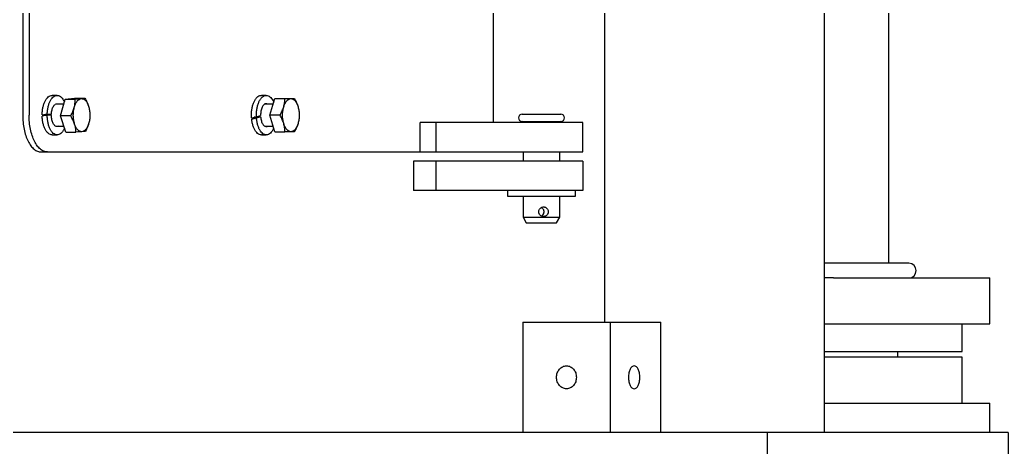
# Model space of a CAD drawing. Header units: millimetres. Extents: x 1293 to 41893, y 1011 to 26911.
# Drawn here: x 11975.6 to 12333.7, y 14108.4 to 14263.3 of the extents above; entities that cross this region are included whole.
import ezdxf

# ---------------------------------------------------------------- set-up
doc = ezdxf.new("R2010")
doc.units = ezdxf.units.MM
doc.header["$LTSCALE"] = 50
doc.layers.add('MAQUINAS', color=11, linetype='Continuous')

msp = doc.modelspace()

# ---------------------------------------------------------------- linework, layer by layer
at = {"layer": 'MAQUINAS', "linetype": 'Continuous', "lineweight": 25}
for p, q in [((12187.5502008, 14153.7092064), (12187.5502008, 15093.7092064)), ((11976.6211384, 14978.7092064), (11976.6211384, 14228.7092064)), ((11978.9305395, 14978.7092064), (11978.9305395, 14228.7092064)), ((12147.2638728, 14226.0425398), (12147.2638728, 14472.7092064)), ((12290.3934895, 14302.0929762), (12290.3934895, 14175.0425398)), ((12267.1323328, 14113.7092064), (12267.1323328, 14300.339122)), ((11989.0998335, 14235.8658731), (11987.2638695, 14235.8658731)), ((11990.3733977, 14228.4052262), (11991.9721533, 14234.5514383)), ((11991.9721533, 14234.5514383), (11995.4329189, 14234.8554185)), ((11991.9721533, 14234.5514383), (11995.6418796, 14234.5514383)), ((11995.4329189, 14234.8554185), (11999.1026452, 14234.8554185)), ((12064.8869788, 14235.8658731), (12063.0972029, 14235.8658731)), ((12066.2033951, 14228.7092064), (12067.9354459, 14234.7092064)), ((12067.9354459, 14234.7092064), (12071.6051722, 14234.7092064)), ((11991.4929511, 14232.7092064), (11988.6880982, 14232.7092064)), ((12067.3580957, 14232.7092064), (12064.4898395, 14232.7092064)), ((11983.6858687, 14228.8067719), (11985.5292614, 14229.18031)), ((11984.9305751, 14228.7349623), (11983.6858687, 14228.8067719)), ((11985.5216204, 14228.6505303), (11983.6920921, 14228.2761924)), ((11984.9305651, 14228.7349603), (11985.1888667, 14228.7200584)), ((11985.1888667, 14228.7200584), (11987.0337497, 14229.0935131)), ((11987.0261087, 14228.5637335), (11985.5216204, 14228.6505303)), ((11985.5292614, 14229.18031), (11987.0337497, 14229.0935131)), ((11994.0431241, 14228.4052262), (11990.3733977, 14228.4052262)), ((11992.2354079, 14222.5629944), (11990.3733977, 14228.4052262)), ((12059.5516308, 14227.7430015), (12061.3213807, 14228.1059498)), ((12059.597106, 14227.2208631), (12060.8245599, 14227.6518072)), ((12061.3535379, 14227.5791357), (12059.597106, 14227.2208631)), ((12060.8245599, 14227.6518072), (12060.7792684, 14228.1740101)), ((12060.7794339, 14227.6426336), (12060.8245599, 14227.6518072)), ((12062.8345253, 14228.0990922), (12061.034336, 14227.7321266)), ((12061.3213807, 14228.1059498), (12062.8123623, 14228.6294153)), ((12062.8345253, 14228.0990922), (12061.3535379, 14227.5791357)), ((12069.8731214, 14228.7092064), (12066.2033951, 14228.7092064)), ((12067.9354459, 14222.7092064), (12066.2033951, 14228.7092064)), ((12157.5843809, 14229.0425398), (12171.5843809, 14229.0425398)), ((12157.5843809, 14226.3758731), (12171.5843809, 14226.3758731)), ((11988.7147717, 14224.7092064), (11991.5513767, 14224.7092064)), ((11992.2354079, 14222.5629944), (11995.9051342, 14222.5629944)), ((12064.3345666, 14224.7092064), (12067.3580957, 14224.7092064)), ((12067.9354459, 14222.7092064), (12071.6051722, 14222.7092064)), ((12120.5972062, 14215.3758731), (12120.5972062, 14226.0425398)), ((12172.113762, 14226.0425398), (12120.5972062, 14226.0425398)), ((12126.3707089, 14226.0425398), (12126.3707089, 14215.3758731)), ((12179.5843809, 14215.3758731), (12179.5843809, 14226.0425398)), ((11987.2638695, 14221.5525398), (11989.0998335, 14221.5525398)), ((12063.0972029, 14221.5525398), (12064.8869788, 14221.5525398)), ((11983.2878051, 14215.3758731), (12172.113762, 14215.3758731)), ((12157.9177143, 14215.3758731), (12157.9177143, 14212.0425398)), ((12171.2510476, 14212.0425398), (12171.2510476, 14215.3758731)), ((12118.2878051, 14212.0425398), (12118.2878051, 14201.3758731)), ((12172.1442116, 14212.0425398), (12118.2878051, 14212.0425398)), ((12126.3707089, 14212.0425398), (12126.3707089, 14201.3758731)), ((12179.7040422, 14201.3758731), (12179.7040422, 14212.0425398)), ((12172.1442116, 14201.3758731), (12118.2878051, 14201.3758731)), ((12152.2510476, 14201.3758731), (12152.2510476, 14199.3758731)), ((12176.9177143, 14199.3758731), (12176.9177143, 14201.3758731)), ((12157.9177143, 14199.3758731), (12157.9177143, 14191.7092064)), ((12171.2510476, 14191.7092064), (12171.2510476, 14199.3758731)), ((12157.9177143, 14191.7092064), (12159.0724148, 14189.7092064)), ((12157.9177143, 14191.7092064), (12171.2510476, 14191.7092064)), ((12170.0963471, 14189.7092064), (12171.2510476, 14191.7092064)), ((12159.0724148, 14189.7092064), (12170.0963471, 14189.7092064)), ((12270.3935066, 14169.7092064), (12267.1323328, 14169.7092064)), ((12327.0601733, 14153.0425398), (12327.0601733, 14169.7092064)), ((12157.7878051, 14153.7092064), (12157.7878051, 14113.7092064)), ((12157.7878051, 14153.7092064), (12207.8754032, 14153.7092064)), ((12189.5420699, 14153.7092064), (12189.5420699, 14113.7092064)), ((12207.8754032, 14113.7092064), (12207.8754032, 14153.7092064)), ((12267.1323328, 14153.0425398), (12270.3935066, 14153.0425398)), ((12317.0601733, 14143.0425398), (12317.0601733, 14153.0425398)), ((12293.72684, 14141.0425398), (12293.72684, 14143.0425398)), ((12317.0601733, 14124.3758731), (12317.0601733, 14141.0425398)), ((12267.1323328, 14124.3758731), (12327.0601733, 14124.3758731)), ((12327.0601733, 14113.7092064), (12327.0601733, 14124.3758731)), ((12333.72684, 14113.7092064), (12036.7494008, 14113.7092064)), ((12246.3935066, 14113.7092064), (12246.3935066, 14103.0425398)), ((12333.72684, 14113.7092064), (12333.72684, 14103.0425398))]:
    msp.add_line(p, q, dxfattribs=at)
for centre, radius, start, end in [((12157.5843809, 14227.7092064), 1.3333333, 90, 270), ((12157.5843809, 14226.0425398), 0.3333333, 0, 90), ((12171.5843809, 14226.0425398), 0.3333333, 90, 180), ((12171.5843809, 14227.7092064), 1.3333333, 270, 90), ((12297.72684, 14172.3758731), 2.6666667, 270, 90)]:
    msp.add_arc(centre, radius, start, end, dxfattribs=at)
for points, knots in [([(11983.6858687, 14228.8067719), (11983.7020265, 14229.2692414), (11983.7343421, 14230.1941806), (11983.951262, 14231.5249173), (11984.2828589, 14232.7500799), (11984.7289359, 14233.8241268), (11985.2693881, 14234.7039512), (11985.885138, 14235.3672843), (11986.5516169, 14235.7490232), (11987.022029, 14235.9082729), (11987.2579111, 14235.8636669), (11987.2637169, 14235.862569)], [0, 0, 0, 0, 0.1246069493, 0.2492138985, 0.3738208478, 0.4984277971, 0.6230347463, 0.7476416956, 0.8722486449, 0.9968555941, 1, 1, 1, 1]), ([(11985.5292614, 14229.18031), (11985.5574726, 14229.6404709), (11985.6138948, 14230.5607928), (11985.8652683, 14231.867045), (11986.2284187, 14233.0560486), (11986.7019149, 14234.0815672), (11987.2647205, 14234.9055492), (11987.8965757, 14235.4969301), (11988.5735786, 14235.8336334), (11989.2702072, 14235.9026856), (11989.9609557, 14235.7027224), (11990.6174535, 14235.2366761), (11991.2223598, 14234.5412216), (11991.5545661, 14233.9005723), (11991.7199084, 14233.5817149)], [0, 0, 0, 0, 0.0833967083, 0.1667934166, 0.2501901249, 0.3335868332, 0.4169835415, 0.5003802499, 0.5837769582, 0.6671736665, 0.7505703748, 0.8339670831, 0.9173637914, 1, 1, 1, 1]), ([(11995.3066034, 14231.4783322), (11995.4139105, 14231.9743048), (11995.6391976, 14233.0155795), (11995.6409578, 14234.0235678), (11995.6418796, 14234.5514383)], [0, 0, 0, 0, 0.476312925, 1, 1, 1, 1]), ([(11995.6418796, 14234.5514383), (11996.0754972, 14234.5775458), (11996.9035064, 14234.627399), (11997.5353898, 14234.6788985), (11997.836364, 14234.7034284)], [0, 0, 0, 0, 0.523687075, 1, 1, 1, 1]), ([(11997.836364, 14234.7034284), (11998.0939273, 14234.7279583), (11998.634671, 14234.7794578), (11998.9418038, 14234.8293111), (11999.1026452, 14234.8554185)], [0, 0, 0, 0, 0.476312925, 1, 1, 1, 1]), ([(11999.1026452, 14234.8554185), (11999.398953, 14234.3536556), (11999.9647637, 14233.3955205), (12000.3257903, 14232.4057453), (12000.4977519, 14231.9343026)], [0, 0, 0, 0, 0.523687075, 1, 1, 1, 1]), ([(12059.5516308, 14227.7430015), (12059.5332701, 14228.2051515), (12059.4965489, 14229.1294513), (12059.612261, 14230.5098558), (12059.8492145, 14231.8200338), (12060.2106287, 14233.0143125), (12060.6796991, 14234.0462404), (12061.2396679, 14234.8801017), (12061.8693709, 14235.4741724), (12062.4984547, 14235.8193589), (12062.9139717, 14235.8363345), (12063.0978305, 14235.8438459)], [0, 0, 0, 0, 0.1137182481, 0.2274364962, 0.3411547443, 0.4548729924, 0.5685912405, 0.6823094886, 0.7960277367, 0.9097459848, 1, 1, 1, 1]), ([(12061.3213807, 14228.1059498), (12061.31483, 14228.5693642), (12061.3017288, 14229.4961929), (12061.4524887, 14230.8629667), (12061.7225383, 14232.1472836), (12062.1139248, 14233.3030045), (12062.6086942, 14234.2862005), (12063.1891563, 14235.0601277), (12063.8332763, 14235.5956722), (12064.5170016, 14235.8728517), (12065.2144357, 14235.8808642), (12065.9002269, 14235.6208901), (12066.5455807, 14235.0971611), (12067.1184527, 14234.3742166), (12067.4227491, 14233.7360076), (12067.5671068, 14233.4332423)], [0, 0, 0, 0, 0.07750386985, 0.1550077397, 0.23251160955, 0.3100154794, 0.38751934925, 0.4650232191, 0.54252708895, 0.6200309588, 0.69753482865, 0.7750386985, 0.85254256835, 0.9300464382, 1, 1, 1, 1]), ([(12071.2032485, 14231.7092064), (12071.3213119, 14232.1933804), (12071.5691815, 14233.2098842), (12071.5928023, 14234.1938935), (12071.6051722, 14234.7092064)], [0, 0, 0, 0, 0.476312925, 1, 1, 1, 1]), ([(12071.6051722, 14234.7092064), (12072.0390764, 14234.7092064), (12072.8676326, 14234.7092064), (12073.5000812, 14234.7092064), (12073.8013247, 14234.7092064)], [0, 0, 0, 0, 0.523687075, 1, 1, 1, 1]), ([(12073.8013247, 14234.7092064), (12074.0591571, 14234.7092064), (12074.600466, 14234.7092064), (12074.9081459, 14234.7092064), (12075.0692739, 14234.7092064)], [0, 0, 0, 0, 0.476312925, 1, 1, 1, 1]), ([(12075.0692739, 14234.7092064), (12075.35442, 14234.1938935), (12075.8989172, 14233.2098842), (12076.2379264, 14232.1933804), (12076.3994009, 14231.7092064)], [0, 0, 0, 0, 0.523687075, 1, 1, 1, 1]), ([(11987.0337497, 14229.0935131), (11987.0881121, 14229.6172542), (11987.196837, 14230.6647364), (11987.720184, 14231.9446934), (11988.4189831, 14232.7170602), (11989.064494, 14232.9766842), (11989.4099038, 14232.7650245), (11989.500994, 14232.7092064)], [0, 0, 0, 0, 0.2294540007, 0.4589080014, 0.6883620021, 0.9178160028, 1, 1, 1, 1]), ([(11994.0431241, 14228.4052262), (11994.3168221, 14228.9330967), (11994.8394586, 14229.941085), (11995.1558853, 14230.9823597), (11995.3066034, 14231.4783322)], [0, 0, 0, 0, 0.523687075, 1, 1, 1, 1]), ([(12000.4977519, 14231.9343026), (12000.6263026, 14231.4628599), (12000.8961894, 14230.4730848), (12000.9411238, 14229.5149497), (12000.9646554, 14229.0131867)], [0, 0, 0, 0, 0.476312925, 1, 1, 1, 1]), ([(12065.2895943, 14232.7092064), (12065.1202844, 14232.7797709), (12064.6897357, 14232.9592136), (12063.9864739, 14232.5497736), (12063.3350816, 14231.6132132), (12062.8866483, 14230.227784), (12062.8371243, 14229.1622048), (12062.8123623, 14228.6294153)], [0, 0, 0, 0, 0.1394340735, 0.3545755551, 0.5697170367, 0.7848585184, 1, 1, 1, 1]), ([(12069.8731214, 14228.7092064), (12070.1582676, 14229.2245194), (12070.7027648, 14230.2085287), (12071.041774, 14231.2250325), (12071.2032485, 14231.7092064)], [0, 0, 0, 0, 0.523687075, 1, 1, 1, 1]), ([(11987.2644971, 14221.5753297), (11987.0829117, 14221.5821422), (11986.6696685, 14221.5976457), (11986.0425149, 14221.9396669), (11985.4121987, 14222.5311896), (11984.8516301, 14223.3629337), (11984.3808842, 14224.3930074), (11984.0209212, 14225.5859803), (11983.7730413, 14226.8948423), (11983.7190752, 14227.8157424), (11983.6920921, 14228.2761924)], [0, 0, 0, 0, 0.1007023065, 0.2291734056, 0.3576445046, 0.4861156037, 0.6145867028, 0.7430578019, 0.8715289009, 1, 1, 1, 1]), ([(11991.7752839, 14224.0066765), (11991.7120602, 14223.851106), (11991.5028324, 14223.3362725), (11991.0446503, 14222.6594833), (11990.4289368, 14222.013503), (11989.7573829, 14221.6291473), (11989.0627473, 14221.5077504), (11988.3690723, 14221.6573762), (11987.7029518, 14222.0714693), (11987.089178, 14222.7347391), (11986.5510608, 14223.6222285), (11986.1079084, 14224.7006322), (11985.7796316, 14225.9295251), (11985.5663248, 14227.2625858), (11985.5365219, 14228.1878822), (11985.5216204, 14228.6505303)], [0, 0, 0, 0, 0.0348287616, 0.1152596981, 0.1956906346, 0.2761215712, 0.3565525077, 0.4369834442, 0.5174143808, 0.5978453173, 0.6782762539, 0.7587071904, 0.8391381269, 0.9195690635, 1, 1, 1, 1]), ([(11989.4850357, 14224.7092064), (11989.3594034, 14224.6451289), (11988.9756193, 14224.4493834), (11988.3048203, 14224.7814954), (11987.6291664, 14225.6394939), (11987.1436536, 14226.9759864), (11987.0652903, 14228.0344844), (11987.0261087, 14228.5637335)], [0, 0, 0, 0, 0.10846829273, 0.33135121955, 0.55423414636, 0.77711707318, 1, 1, 1, 1]), ([(11995.4382307, 14225.4841103), (11995.2662691, 14225.955553), (11994.9052425, 14226.9453281), (11994.3394318, 14227.9034632), (11994.0431241, 14228.4052262)], [0, 0, 0, 0, 0.476312925, 1, 1, 1, 1]), ([(12063.097105, 14221.5546173), (12063.0934901, 14221.553926), (12062.859829, 14221.5092442), (12062.391465, 14221.6671151), (12061.7245818, 14222.0459423), (12061.1083926, 14222.7071934), (12060.5664382, 14223.5847761), (12060.1219224, 14224.6580766), (12059.779661, 14225.8787941), (12059.6579577, 14226.7735068), (12059.597106, 14227.2208631)], [0, 0, 0, 0, 0.0022397905, 0.1447769633, 0.2873141361, 0.4298513089, 0.5723884816, 0.7149256544, 0.8574628272, 1, 1, 1, 1]), ([(12067.5622005, 14224.0021667), (12067.4623093, 14223.773824), (12067.2098984, 14223.1968347), (12066.6989084, 14222.4930369), (12066.068283, 14221.9044038), (12065.3893635, 14221.5783001), (12064.6926471, 14221.5179063), (12064.0029527, 14221.727921), (12063.3464633, 14222.1997923), (12062.7479525, 14222.916059), (12062.2290419, 14223.8495158), (12061.8124341, 14224.9661766), (12061.5016942, 14226.2202687), (12061.4029233, 14227.12618), (12061.3535379, 14227.5791357)], [0, 0, 0, 0, 0.0561941829, 0.1419947117, 0.2277952405, 0.3135957694, 0.3993962982, 0.485196827, 0.5709973558, 0.6567978847, 0.7425984135, 0.8283989423, 0.9141994712, 1, 1, 1, 1]), ([(12062.8345253, 14228.0990922), (12062.9031338, 14227.5822443), (12063.0403506, 14226.5485484), (12063.5980541, 14225.3263117), (12064.3162554, 14224.6376979), (12064.9409369, 14224.440272), (12065.2548086, 14224.6638425), (12065.3184952, 14224.7092064)], [0, 0, 0, 0, 0.2350420264, 0.4700840529, 0.7051260793, 0.9401681058, 1, 1, 1, 1]), ([(12071.2032485, 14225.7092064), (12071.041774, 14226.1933804), (12070.7027648, 14227.2098842), (12070.1582676, 14228.1938935), (12069.8731214, 14228.7092064)], [0, 0, 0, 0, 0.47631292503, 1, 1, 1, 1]), ([(11995.9051342, 14222.5629944), (11995.8816026, 14223.0647573), (11995.8366683, 14224.0228924), (11995.5667814, 14225.0126676), (11995.4382307, 14225.4841103)], [0, 0, 0, 0, 0.523687075, 1, 1, 1, 1]), ([(11998.0996186, 14222.7149845), (11997.7986444, 14222.6904546), (11997.166761, 14222.6389551), (11996.3387519, 14222.5891018), (11995.9051342, 14222.5629944)], [0, 0, 0, 0, 0.476312925, 1, 1, 1, 1]), ([(11999.3658999, 14222.8669746), (11999.2050584, 14222.8408671), (11998.8979256, 14222.7910139), (11998.3571819, 14222.7395144), (11998.0996186, 14222.7149845)], [0, 0, 0, 0, 0.523687075, 1, 1, 1, 1]), ([(12000.6293792, 14225.9400807), (12000.4786611, 14225.4441081), (12000.1622344, 14224.4028334), (11999.6395979, 14223.3948451), (11999.3658999, 14222.8669746)], [0, 0, 0, 0, 0.47631292503, 1, 1, 1, 1]), ([(12071.6051722, 14222.7092064), (12071.5928023, 14223.2245194), (12071.5691815, 14224.2085287), (12071.3213119, 14225.2250325), (12071.2032485, 14225.7092064)], [0, 0, 0, 0, 0.523687075, 1, 1, 1, 1]), ([(12073.8013247, 14222.7092064), (12073.5000812, 14222.7092064), (12072.8676326, 14222.7092064), (12072.0390764, 14222.7092064), (12071.6051722, 14222.7092064)], [0, 0, 0, 0, 0.476312925, 1, 1, 1, 1]), ([(12075.0692739, 14222.7092064), (12074.9081459, 14222.7092064), (12074.600466, 14222.7092064), (12074.0591571, 14222.7092064), (12073.8013247, 14222.7092064)], [0, 0, 0, 0, 0.523687075, 1, 1, 1, 1]), ([(12076.3994009, 14225.7092064), (12076.2379264, 14225.2250325), (12075.8989172, 14224.2085287), (12075.35442, 14223.2245194), (12075.0692739, 14222.7092064)], [0, 0, 0, 0, 0.476312925, 1, 1, 1, 1]), ([(12179.5299348, 14226.0425398), (12179.5285157, 14226.0425398), (12179.5250296, 14226.0425398), (12178.9384767, 14226.0425398), (12177.8720735, 14226.0425398), (12176.3344302, 14226.0425398), (12174.4243687, 14226.0425398), (12172.8839642, 14226.0425398), (12172.113762, 14226.0425398)], [0, 0, 0, 0, 0.1207350721, 0.2965880577, 0.4724410433, 0.6482940289, 0.8241470144, 1, 1, 1, 1]), ([(12172.113762, 14215.3758731), (12172.8839642, 14215.3758731), (12174.4243687, 14215.3758731), (12176.3344302, 14215.3758731), (12177.8720735, 14215.3758731), (12178.9384767, 14215.3758731), (12179.5250296, 14215.3758731), (12179.5285157, 14215.3758731), (12179.5299348, 14215.3758731)], [0, 0, 0, 0, 0.17585298557, 0.35170597115, 0.52755895672, 0.70341194229, 0.87926492787, 1, 1, 1, 1]), ([(12179.6478374, 14212.0425398), (12179.6473736, 14212.0425398), (12179.6462247, 14212.0425398), (12179.0559724, 14212.0425398), (12177.9777786, 14212.0425398), (12176.4206016, 14212.0425398), (12174.4854156, 14212.0425398), (12172.9246129, 14212.0425398), (12172.1442116, 14212.0425398)], [0, 0, 0, 0, 0.1192458144, 0.2953966515, 0.4715474886, 0.6476983258, 0.8238491629, 1, 1, 1, 1]), ([(12179.6478374, 14201.3758731), (12179.6473736, 14201.3758731), (12179.6462247, 14201.3758731), (12179.0559724, 14201.3758731), (12177.9777786, 14201.3758731), (12176.4206016, 14201.3758731), (12174.4854156, 14201.3758731), (12172.9246129, 14201.3758731), (12172.1442116, 14201.3758731)], [0, 0, 0, 0, 0.11924581441, 0.29539665153, 0.47154748864, 0.64769832576, 0.82384916288, 1, 1, 1, 1]), ([(12165.3633475, 14191.9825398), (12165.2506058, 14191.9888857), (12165.0247815, 14192.0015967), (12164.5899299, 14192.1388513), (12164.1058797, 14192.4559222), (12163.7801607, 14192.9353325), (12163.6444065, 14193.3689794), (12163.6107331, 14193.7091254), (12163.6443369, 14194.049364), (12163.7801437, 14194.4830031), (12164.1058687, 14194.9624956), (12164.5899231, 14195.2795486), (12165.0247671, 14195.4168246), (12165.2505932, 14195.4295296), (12165.3633475, 14195.4358731)], [0, 0, 0, 0, 0.0625228307, 0.1252347661, 0.2500025383, 0.3747730938, 0.4375163456, 0.4999992178, 0.5624384004, 0.6252266489, 0.7499972044, 0.8747649766, 0.9374705199, 1, 1, 1, 1]), ([(12165.5468341, 14193.7092064), (12165.5401433, 14193.8210864), (12165.5265668, 14194.04811), (12165.3872619, 14194.4801024), (12165.0982978, 14194.9371976), (12164.741885, 14195.1375222), (12164.5843809, 14195.2260486)], [0, 0, 0, 0, 0.1769044836, 0.3589694778, 0.716719009, 1, 1, 1, 1]), ([(12165.3633475, 14195.4358731), (12165.475695, 14195.4295272), (12165.70073, 14195.4168161), (12166.1274693, 14195.2795617), (12166.595098, 14194.9624907), (12166.9012103, 14194.4830811), (12167.0332858, 14194.0494349), (12167.0455079, 14193.8224593), (12167.0516064, 14193.7092064)], [0, 0, 0, 0, 0.1250456984, 0.2504699273, 0.5000058716, 0.7495473827, 0.8750329829, 1, 1, 1, 1]), ([(12164.5843809, 14192.1923643), (12164.741885, 14192.2808907), (12165.0982978, 14192.4812153), (12165.3872619, 14192.9383105), (12165.5265668, 14193.3703029), (12165.5401433, 14193.5973265), (12165.5468341, 14193.7092064)], [0, 0, 0, 0, 0.28328099096, 0.64103052217, 0.82309551637, 1, 1, 1, 1]), ([(12167.0516064, 14193.7092064), (12167.0455056, 14193.5959665), (12167.0332775, 14193.3689926), (12166.9012227, 14192.9353401), (12166.5950965, 14192.4559206), (12166.1274775, 14192.1388641), (12165.7007444, 14192.0015882), (12165.4757078, 14191.9888833), (12165.3633475, 14191.9825398)], [0, 0, 0, 0, 0.1249534555, 0.250452062, 0.4999935822, 0.7495295357, 0.874940659, 1, 1, 1, 1]), ([(12273.6717316, 14175.0425398), (12272.4812747, 14175.0425398), (12270.2992569, 14175.0425398), (12268.1218145, 14175.0425398), (12267.1323328, 14175.0425398)], [0, 0, 0, 0, 0.5455761764, 1, 1, 1, 1]), ([(12297.7093368, 14175.0425398), (12297.7150832, 14175.0425398), (12297.791369, 14175.0425398), (12297.4994798, 14175.0425398), (12296.8021224, 14175.0425398), (12295.6027642, 14175.0425398), (12293.9855055, 14175.0425398), (12291.9609755, 14175.0425398), (12289.5684056, 14175.0425398), (12286.8474119, 14175.0425398), (12283.8452457, 14175.0425398), (12280.6118189, 14175.0425398), (12277.2075861, 14175.0425398), (12274.8503498, 14175.0425398), (12273.6717316, 14175.0425398)], [0, 0, 0, 0, 0.0073513009, 0.0975920917, 0.1878328826, 0.2780736734, 0.3683144642, 0.458555255, 0.5487960459, 0.6390368367, 0.7292776275, 0.8195184183, 0.9097592092, 1, 1, 1, 1]), ([(12270.3935066, 14169.7092064), (12272.3948232, 14169.7092064), (12276.3974562, 14169.7092064), (12282.3340694, 14169.7092064), (12288.1367649, 14169.7092064), (12293.7404636, 14169.7092064), (12299.0823173, 14169.7092064), (12304.1024177, 14169.7092064), (12308.7444539, 14169.7092064), (12312.9563958, 14169.7092064), (12316.690886, 14169.7092064), (12319.9064843, 14169.7092064), (12322.5654723, 14169.7092064), (12324.6442019, 14169.7092064), (12326.0963205, 14169.7092064), (12326.9394881, 14169.7092064), (12326.9910749, 14169.7092064), (12327.0144045, 14169.7092064)], [0, 0, 0, 0, 0.06745081911, 0.13490163822, 0.20235245732, 0.26980327643, 0.33725409554, 0.40470491465, 0.47215573375, 0.53960655286, 0.60705737197, 0.67450819108, 0.74195901018, 0.80940982929, 0.8768606484, 0.94431146751, 1, 1, 1, 1]), ([(12270.3935066, 14153.0425398), (12272.3948232, 14153.0425398), (12276.3974562, 14153.0425398), (12282.3340694, 14153.0425398), (12288.1367649, 14153.0425398), (12293.7404636, 14153.0425398), (12299.0823173, 14153.0425398), (12304.1024177, 14153.0425398), (12308.7444539, 14153.0425398), (12312.9563958, 14153.0425398), (12316.690886, 14153.0425398), (12319.9064843, 14153.0425398), (12322.5654723, 14153.0425398), (12324.6442019, 14153.0425398), (12326.0963205, 14153.0425398), (12326.9394881, 14153.0425398), (12326.9910749, 14153.0425398), (12327.0144045, 14153.0425398)], [0, 0, 0, 0, 0.0674508191, 0.1349016382, 0.2023524573, 0.2698032764, 0.3372540955, 0.4047049146, 0.4721557338, 0.5396065529, 0.607057372, 0.6745081911, 0.7419590102, 0.8094098293, 0.8768606484, 0.9443114675, 1, 1, 1, 1]), ([(12267.1323328, 14143.0425398), (12268.2187969, 14143.0425398), (12271.3345593, 14143.0425398), (12276.5038145, 14143.0425398), (12282.5058244, 14143.0425398), (12288.3032605, 14143.0425398), (12293.7935347, 14143.0425398), (12298.8836408, 14143.0425398), (12303.4861422, 14143.0425398), (12307.5227288, 14143.0425398), (12310.9229176, 14143.0425398), (12313.6337538, 14143.0425398), (12315.5893761, 14143.0425398), (12316.8290129, 14143.0425398), (12316.9831198, 14143.0425398), (12317.0601733, 14143.0425398)], [0, 0, 0, 0, 0.0427102072, 0.1224843566, 0.202258506, 0.2820326554, 0.3618068048, 0.4415809542, 0.5213551036, 0.601129253, 0.6809034024, 0.7606775518, 0.8404517012, 0.9202258506, 1, 1, 1, 1]), ([(12317.0601733, 14141.0425398), (12316.9831198, 14141.0425398), (12316.8290129, 14141.0425398), (12315.5893761, 14141.0425398), (12313.6337538, 14141.0425398), (12310.9229176, 14141.0425398), (12307.5227288, 14141.0425398), (12303.4861422, 14141.0425398), (12298.8836408, 14141.0425398), (12293.7935347, 14141.0425398), (12288.3032605, 14141.0425398), (12282.5058244, 14141.0425398), (12276.5038145, 14141.0425398), (12271.3345593, 14141.0425398), (12268.2187969, 14141.0425398), (12267.1323328, 14141.0425398)], [0, 0, 0, 0, 0.0797741494, 0.1595482988, 0.2393224482, 0.3190965976, 0.39887074701, 0.47864489641, 0.55841904581, 0.63819319521, 0.71796734461, 0.79774149401, 0.87751564341, 0.95728979281, 1, 1, 1, 1])]:
    msp.add_open_spline(points, degree=3, knots=knots, dxfattribs=at)
for points in [[(11995.3066034, 14231.4783322), (11995.4450709, 14231.9248614), (11995.7220057, 14232.8179197), (11996.3392094, 14233.8196629), (11997.0538162, 14234.5157946), (11997.5755148, 14234.6408838), (11997.836364, 14234.7034284)], [(11997.836364, 14234.7034284), (11998.0989505, 14234.6868604), (11998.6241235, 14234.6537243), (11999.3664929, 14234.0855677), (12000.0252302, 14233.1958983), (12000.3402447, 14232.3548345), (12000.4977519, 14231.9343026)], [(12071.2032485, 14231.7092064), (12071.3513784, 14232.1431549), (12071.6476384, 14233.0110517), (12072.2862239, 14233.9576696), (12073.0154142, 14234.5904231), (12073.5393545, 14234.669612), (12073.8013247, 14234.7092064)], [(12073.8013247, 14234.7092064), (12074.0632948, 14234.669612), (12074.5872352, 14234.5904231), (12075.3164255, 14233.9576696), (12075.9550109, 14233.0110517), (12076.2512709, 14232.1431549), (12076.3994009, 14231.7092064)], [(11995.4382307, 14225.4841103), (11995.3141117, 14225.9472075), (11995.0658735, 14226.8734018), (11994.9407078, 14228.4433016), (11994.9965774, 14230.0291028), (11995.2032614, 14230.9952558), (11995.3066034, 14231.4783322)], [(12000.4977519, 14231.9343026), (12000.621871, 14231.4712054), (12000.8701092, 14230.5450111), (12000.9952749, 14228.9751113), (12000.9394053, 14227.3893101), (12000.7327213, 14226.4231571), (12000.6293792, 14225.9400807)], [(12071.2032485, 14225.7092064), (12071.0894083, 14226.1827493), (12070.8617279, 14227.129835), (12070.7711231, 14228.7092064), (12070.8617279, 14230.2885779), (12071.0894083, 14231.2356636), (12071.2032485, 14231.7092064)], [(12076.3994009, 14231.7092064), (12076.5132411, 14231.2356636), (12076.7409214, 14230.2885779), (12076.8315263, 14228.7092064), (12076.7409214, 14227.129835), (12076.5132411, 14226.1827493), (12076.3994009, 14225.7092064)], [(11976.6211384, 14228.7092064), (11976.6459498, 14227.8365464), (11976.6955727, 14226.0912264), (11977.0919903, 14223.573901), (11977.7081155, 14221.2537338), (11978.5435938, 14219.2207838), (11979.5600688, 14217.5498273), (11980.7201524, 14216.3175768), (11981.9788151, 14215.5247416), (11982.8514751, 14215.4254959), (11983.2878051, 14215.3758731)], [(11985.5972062, 14215.3758731), (11985.1608762, 14215.4254959), (11984.2882161, 14215.5247416), (11983.0295534, 14216.3175768), (11981.8694699, 14217.5498273), (11980.8529948, 14219.2207838), (11980.0175166, 14221.2537338), (11979.4013914, 14223.573901), (11979.0049737, 14226.0912264), (11978.9553509, 14227.8365464), (11978.9305395, 14228.7092064)], [(11998.0996186, 14222.7149845), (11997.8370321, 14222.7315525), (11997.3118591, 14222.7646886), (11996.5694898, 14223.3328452), (11995.9107525, 14224.2225146), (11995.595738, 14225.0635784), (11995.4382307, 14225.4841103)], [(12000.6293792, 14225.9400807), (12000.4909118, 14225.4935515), (12000.213977, 14224.6004932), (11999.5967733, 14223.59875), (11998.8821665, 14222.9026183), (11998.3604679, 14222.7775291), (11998.0996186, 14222.7149845)], [(12073.8013247, 14222.7092064), (12073.5393545, 14222.7488009), (12073.0154142, 14222.8279898), (12072.2862239, 14223.4607433), (12071.6476384, 14224.4073612), (12071.3513784, 14225.275258), (12071.2032485, 14225.7092064)], [(12076.3994009, 14225.7092064), (12076.2512709, 14225.275258), (12075.9550109, 14224.4073612), (12075.3164255, 14223.4607433), (12074.5872352, 14222.8279898), (12074.0632948, 14222.7488009), (12073.8013247, 14222.7092064)], [(12152.2510476, 14199.3758731), (12152.2969487, 14199.3758731), (12152.3887509, 14199.3758731), (12153.1221235, 14199.3758731), (12154.2619552, 14199.3758731), (12155.8075899, 14199.3758731), (12157.6880687, 14199.3758731), (12159.8342234, 14199.3758731), (12162.1627494, 14199.3758731), (12163.7771704, 14199.3758731), (12164.5843809, 14199.3758731)], [(12164.5843809, 14199.3758731), (12165.3915914, 14199.3758731), (12167.0060125, 14199.3758731), (12169.3345385, 14199.3758731), (12171.4806931, 14199.3758731), (12173.3611719, 14199.3758731), (12174.9068067, 14199.3758731), (12176.0466383, 14199.3758731), (12176.7800109, 14199.3758731), (12176.8718131, 14199.3758731), (12176.9177143, 14199.3758731)], [(12177.2733767, 14133.7092064), (12177.2191391, 14134.2545484), (12177.1106638, 14135.3452324), (12176.2761718, 14136.7321883), (12175.0835848, 14137.6589226), (12173.6644532, 14137.9843484), (12172.2482272, 14137.6589226), (12171.0469235, 14136.7321883), (12170.244393, 14135.3452324), (12169.962551, 14133.7092064), (12170.244393, 14132.0731805), (12171.0469235, 14130.6862246), (12172.2482272, 14129.7594903), (12173.6644532, 14129.4340645), (12175.0835848, 14129.7594903), (12176.2761718, 14130.6862246), (12177.1106638, 14132.0731805), (12177.2191391, 14133.1638645), (12177.2733767, 14133.7092064)], [(12200.2755475, 14133.7092064), (12200.2442334, 14133.1638645), (12200.1816052, 14132.0731805), (12199.699811, 14130.6862246), (12199.0112706, 14129.7594903), (12198.1919346, 14129.4340645), (12197.3742762, 14129.7594903), (12196.6807031, 14130.6862246), (12196.2173619, 14132.0731805), (12196.0546404, 14133.7092064), (12196.2173619, 14135.3452324), (12196.6807031, 14136.7321883), (12197.3742762, 14137.6589226), (12198.1919346, 14137.9843484), (12199.0112706, 14137.6589226), (12199.699811, 14136.7321883), (12200.1816052, 14135.3452324), (12200.2442334, 14134.2545484), (12200.2755475, 14133.7092064)], [(12036.7494008, 14113.7092064), (12034.2554185, 14113.7092064), (12029.2674537, 14113.7092064), (12021.0873803, 14113.7092064), (12012.4160472, 14113.7092064), (12003.2191444, 14113.7092064), (11993.5282756, 14113.7092064), (11983.3585697, 14113.7092064), (11972.7309362, 14113.7092064), (11961.6652115, 14113.7092064), (11950.1850887, 14113.7092064), (11938.3050102, 14113.7092064), (11926.0774176, 14113.7092064), (11917.6368716, 14113.7092064), (11913.4165986, 14113.7092064)]]:
    msp.add_open_spline(points, degree=3, dxfattribs=at)

doc.saveas('drawing.dxf')
